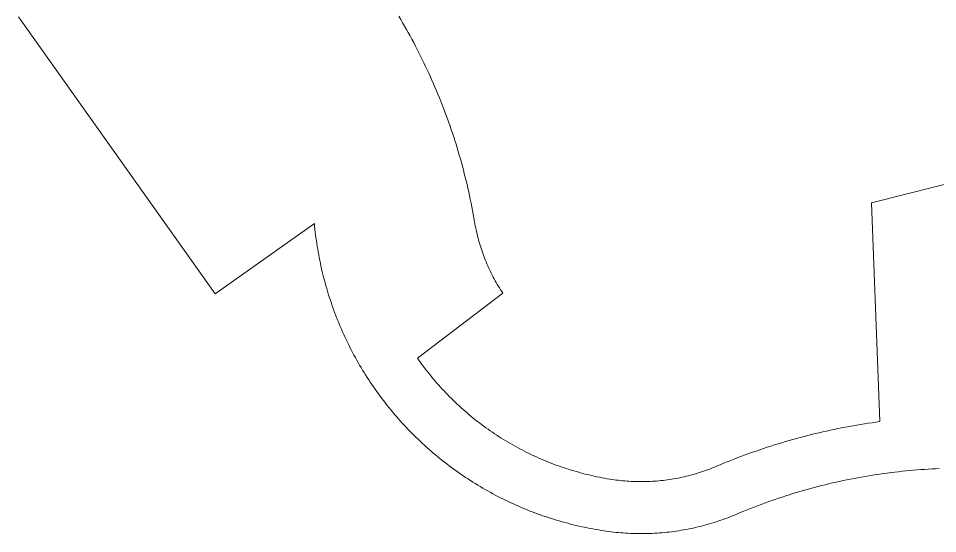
# Model space of a CAD drawing. Extents: x 294483 to 298733, y 6233899 to 6239242.
# Drawn here: x 295211 to 295511.4, y 6235512.1 to 6235680.6 of the extents above; entities that cross this region are included whole.
import ezdxf

# ---------------------------------------------------------------- set-up
doc = ezdxf.new("R2010")
doc.units = 0
doc.layers.add('Cadastre Land Parcels_SP_EXT', color=9, linetype='Continuous', lineweight=5)

msp = doc.modelspace()

# ---------------------------------------------------------------- linework, layer by layer
at = {"layer": 'Cadastre Land Parcels_SP_EXT', "linetype": 'Continuous'}
for points in [[(295211.0473, 6235681.05439), (295275.37235, 6235590.54279), (295307.75907, 6235613.56686), (295307.84731, 6235612.62877), (295307.94465, 6235611.69094), (295308.04951, 6235610.75329), (295308.16169, 6235609.81776), (295308.28129, 6235608.8824), (295308.41087, 6235607.94917), (295308.5462, 6235607.0162), (295308.68983, 6235606.08429), (295308.84256, 6235605.15362), (295309.00182, 6235604.22507), (295309.1693, 6235603.29766), (295309.34428, 6235602.37149), (295309.52749, 6235601.44745), (295309.71811, 6235600.52358), (295309.91703, 6235599.60183), (295310.12329, 6235598.68228), (295310.33785, 6235597.76389), (295310.55903, 6235596.84761), (295310.78835, 6235595.93346), (295311.02517, 6235595.02257), (295311.271, 6235594.11178), (295311.52345, 6235593.20416), (295311.78332, 6235592.29769), (295312.05221, 6235591.39343), (295312.32684, 6235590.49226), (295312.60976, 6235589.59321), (295312.90003, 6235588.69734), (295313.19939, 6235587.80262), (295313.50449, 6235586.91108), (295313.81789, 6235586.02166), (295314.13774, 6235585.13542), (295314.46669, 6235584.25129), (295314.80218, 6235583.37133), (295315.14429, 6235582.49348), (295315.49462, 6235581.61783), (295315.85316, 6235580.74528), (295316.21824, 6235579.87591), (295316.58986, 6235579.01167), (295316.96969, 6235578.14857), (295317.35702, 6235577.28865), (295317.75081, 6235576.43183), (295318.15193, 6235575.58012), (295318.56056, 6235574.73054), (295318.97651, 6235573.88414), (295319.39901, 6235573.04189), (295319.82884, 6235572.2037), (295320.26529, 6235571.36772), (295320.70995, 6235570.53589), (295321.16027, 6235569.70812), (295321.61801, 6235568.88548), (295322.08308, 6235568.06505), (295322.55469, 6235567.24868), (295323.03372, 6235566.43646), (295323.5184, 6235565.62937), (295324.0105, 6235564.82536), (295324.50994, 6235564.02551), (295325.0159, 6235563.23078), (295325.52762, 6235562.43914), (295326.04666, 6235561.65175), (295326.57224, 6235560.87036), (295327.10435, 6235560.09215), (295327.643, 6235559.318), (295328.18819, 6235558.54995), (295328.74071, 6235557.78508), (295329.29809, 6235557.02533), (295329.8628, 6235556.27167), (295330.43326, 6235555.52111), (295331.01024, 6235554.77567), (295331.59368, 6235554.03633), (295332.18374, 6235553.30007), (295332.77866, 6235552.56895), (295333.38083, 6235551.84497), (295333.98953, 6235551.12409), (295334.60317, 6235550.4093), (295335.22327, 6235549.69955), (295335.84902, 6235548.99501), (295336.48051, 6235548.2955), (295337.11853, 6235547.60112), (295337.76221, 6235546.91283), (295338.41155, 6235546.23055), (295339.06653, 6235545.55251), (295339.72806, 6235544.88047), (295340.39452, 6235544.21356), (295341.06576, 6235543.55275), (295341.74345, 6235542.89803), (295342.42609, 6235542.24834), (295343.11517, 6235541.60475), (295343.80902, 6235540.96734), (295344.50862, 6235540.33594), (295345.21307, 6235539.70957), (295345.92238, 6235539.08939), (295346.63823, 6235538.47521), (295347.35796, 6235537.86713), (295348.08344, 6235537.26514), (295348.81377, 6235536.66925), (295349.54888, 6235536.08043), (295350.28884, 6235535.49664), (295351.03445, 6235534.92), (295351.78413, 6235534.3484), (295352.53947, 6235533.78484), (295353.29877, 6235533.22631), (295354.06285, 6235532.67494), (295354.83187, 6235532.12957), (295355.60478, 6235531.59127), (295356.38264, 6235531.0581), (295357.16527, 6235530.53296), (295357.95187, 6235530.01383), (295358.74253, 6235529.50177), (295359.53877, 6235528.9958), (295360.33826, 6235528.49689), (295361.14165, 6235528.00506), (295361.94989, 6235527.5202), (295362.7614, 6235527.04047), (295363.5776, 6235526.56974), (295364.39706, 6235526.10405), (295365.22209, 6235525.64649), (295366.0495, 6235525.19484), (295366.88088, 6235524.75239), (295367.71545, 6235524.31487), (295368.55488, 6235523.8854), (295369.3966, 6235523.46202), (295370.24221, 6235523.04659), (295371.09276, 6235522.63735), (295371.94561, 6235522.23703), (295372.80164, 6235521.84174), (295373.66077, 6235521.45555), (295374.52386, 6235521.07634), (295375.38935, 6235520.70322), (295376.25792, 6235520.33902), (295377.13056, 6235519.98092), (295378.00549, 6235519.63086), (295378.88361, 6235519.28681), (295379.76402, 6235518.95176), (295380.64761, 6235518.62369), (295381.53429, 6235518.30278), (295382.42327, 6235517.99079), (295383.31473, 6235517.68383), (295384.20839, 6235517.3858), (295385.10602, 6235517.09492), (295386.00516, 6235516.81296), (295386.90668, 6235516.53613), (295387.81041, 6235516.26919), (295388.71574, 6235516.00931), (295389.62415, 6235515.75642), (295390.53406, 6235515.51147), (295391.44636, 6235515.27359), (295392.36007, 6235515.04472), (295393.27617, 6235514.82186), (295394.19457, 6235514.608), (295395.11526, 6235514.4021), (295396.03657, 6235514.20317), (295396.95938, 6235514.01326), (295397.88378, 6235513.82935), (295398.81039, 6235513.65445), (295399.7377, 6235513.4875), (295400.66652, 6235513.32665), (295401.59675, 6235513.17569), (295402.37903, 6235513.05132), (295403.16183, 6235512.93595), (295403.94543, 6235512.82757), (295404.73123, 6235512.72722), (295405.51695, 6235512.63386), (295406.30409, 6235512.55038), (295407.09192, 6235512.47194), (295407.88038, 6235512.40349), (295408.66954, 6235512.34192), (295409.46021, 6235512.28848), (295410.2507, 6235512.24193), (295411.04181, 6235512.2043), (295411.83282, 6235512.17364), (295412.62358, 6235512.152), (295413.41504, 6235512.13725), (295414.20712, 6235512.13054), (295414.99822, 6235512.13169), (295415.79004, 6235512.14087), (295416.58159, 6235512.15704), (295417.37305, 6235512.18212), (295418.16433, 6235512.2141), (295418.95455, 6235512.25509), (295419.7446, 6235512.30402), (295420.53456, 6235512.35888), (295421.32346, 6235512.42371), (295422.11227, 6235512.49447), (295422.90002, 6235512.57414), (295423.6868, 6235512.6608), (295424.4726, 6235512.75637), (295425.25735, 6235512.85893), (295426.04192, 6235512.96934), (295426.82472, 6235513.08674), (295427.60647, 6235513.21411), (295428.38644, 6235513.34732), (295429.16545, 6235513.48856), (295429.9434, 6235513.63767), (295430.71957, 6235513.79464), (295431.4939, 6235513.95867), (295432.26637, 6235514.13154), (295433.03786, 6235514.31032), (295433.80592, 6235514.49803), (295434.57379, 6235514.69263), (295435.33902, 6235514.89623), (295436.10239, 6235515.10567), (295436.86311, 6235515.32306), (295437.62286, 6235515.54839), (295438.37916, 6235515.78159), (295439.1337, 6235516.02071), (295439.88629, 6235516.26874), (295440.63544, 6235516.52358), (295441.38282, 6235516.78646), (295442.12756, 6235517.05623), (295442.86875, 6235517.33386), (295443.60819, 6235517.61741), (295444.34409, 6235517.90979), (295445.07742, 6235518.20818), (295445.80723, 6235518.5154), (295446.92949, 6235518.98727), (295448.05353, 6235519.45322), (295449.1818, 6235519.91229), (295450.31281, 6235520.3634), (295451.44647, 6235520.80666), (295452.58349, 6235521.24302), (295453.72245, 6235521.67249), (295454.86477, 6235522.0941), (295456.00982, 6235522.50777), (295457.15744, 6235522.91551), (295458.30779, 6235523.31539), (295459.45912, 6235523.70732), (295460.61469, 6235524.09139), (295461.77211, 6235524.46848), (295462.93218, 6235524.83878), (295464.09491, 6235525.20112), (295465.25948, 6235525.55551), (295466.42662, 6235525.90204), (295467.59562, 6235526.24256), (295468.76726, 6235526.57425), (295469.94076, 6235526.89807), (295471.11602, 6235527.21589), (295472.29403, 6235527.52488), (295473.4738, 6235527.82689), (295474.65534, 6235528.12095), (295475.83882, 6235528.40715), (295477.02318, 6235528.68646), (295478.2094, 6235528.95773), (295479.39827, 6235529.22122), (295480.58899, 6235529.47571), (295481.78069, 6235529.72428), (295482.97424, 6235529.96489), (295484.16955, 6235530.19765), (295485.36584, 6235530.42343), (295486.56407, 6235530.63931), (295487.76319, 6235530.84928), (295488.96416, 6235531.0513), (295490.16531, 6235531.24536), (295491.36919, 6235531.4306), (295492.57308, 6235531.60974), (295493.77891, 6235531.78004), (295494.98491, 6235531.94337), (295496.19268, 6235532.09883), (295497.40143, 6235532.24529), (295498.61043, 6235532.38485), (295499.82121, 6235532.51647), (295501.03216, 6235532.64111), (295502.24409, 6235532.75585), (295503.45619, 6235532.86459), (295504.66935, 6235532.96546), (295505.88348, 6235533.05733), (295507.0977, 6235533.14231), (295508.31298, 6235533.21827), (295509.52843, 6235533.28735), (295510.74407, 6235533.34945), (295511.96067, 6235533.40253)], [(295335.3343, 6235681.31471), (295335.96968, 6235680.2473), (295336.59675, 6235679.17565), (295337.21649, 6235678.1009), (295337.83138, 6235677.02113), (295338.43716, 6235675.93808), (295339.03729, 6235674.85), (295339.63001, 6235673.75874), (295340.21539, 6235672.66438), (295340.79423, 6235671.56588), (295341.36654, 6235670.46322), (295341.93054, 6235669.35748), (295342.4873, 6235668.24758), (295343.03823, 6235667.1345), (295343.58095, 6235666.01833), (295344.11721, 6235664.898), (295344.64606, 6235663.77353), (295345.1674, 6235662.64791), (295345.6815, 6235661.51716), (295346.18906, 6235660.38332), (295346.68831, 6235659.24631), (295347.18015, 6235658.10717), (295347.66554, 6235656.96379), (295348.1435, 6235655.81741), (295348.61317, 6235654.66882), (295349.07638, 6235653.51608), (295349.53218, 6235652.36113), (295349.97976, 6235651.20212), (295350.42072, 6235650.04196), (295350.85346, 6235648.87862), (295351.27887, 6235647.71113), (295351.69766, 6235646.54151), (295352.10823, 6235645.37075), (295352.51138, 6235644.19584), (295352.90719, 6235643.01881), (295353.29471, 6235641.8386), (295353.67489, 6235640.65618), (295354.04845, 6235639.4727), (295354.41379, 6235638.28604), (295354.77084, 6235637.0962), (295355.12143, 6235635.90521), (295355.46372, 6235634.71104), (295355.79859, 6235633.51581), (295356.12515, 6235632.31828), (295356.44439, 6235631.11767), (295356.7562, 6235629.91493), (295357.0598, 6235628.71104), (295357.35518, 6235627.50495), (295357.64474, 6235626.29771), (295357.9244, 6235625.08835), (295358.19743, 6235623.87678), (295358.46234, 6235622.663), (295358.71975, 6235621.44816), (295358.96893, 6235620.23111), (295359.21061, 6235619.01292), (295359.44407, 6235617.79455), (295359.6702, 6235616.57308), (295359.88883, 6235615.35038), (295360.09844, 6235614.12653), (295360.21575, 6235613.45167), (295360.34215, 6235612.77902), (295360.4743, 6235612.10654), (295360.61474, 6235611.43619), (295360.76253, 6235610.76804), (295360.91781, 6235610.10095), (295361.08211, 6235609.43607), (295361.25224, 6235608.77234), (295361.43058, 6235608.11276), (295361.61635, 6235607.45336), (295361.80865, 6235606.79608), (295362.01005, 6235606.141), (295362.21798, 6235605.48902), (295362.43334, 6235604.83924), (295362.65532, 6235604.1915), (295362.88551, 6235603.54597), (295363.12224, 6235602.90361), (295363.36798, 6235602.26541), (295363.61956, 6235601.62826), (295363.87846, 6235600.9943), (295364.14399, 6235600.36352), (295364.41685, 6235599.73477), (295364.69792, 6235599.11025), (295364.98562, 6235598.48989), (295365.27977, 6235597.87157), (295365.58054, 6235597.25642), (295365.88873, 6235596.64445), (295366.20505, 6235596.03654), (295366.52711, 6235595.43279), (295366.8558, 6235594.83319), (295367.19093, 6235594.23571), (295367.53349, 6235593.64229), (295367.88258, 6235593.05311), (295368.239, 6235592.46799), (295368.60116, 6235591.888), (295368.96986, 6235591.3111), (295369.3451, 6235590.73835), (295341.41698, 6235569.54771), (295341.91694, 6235568.8384), (295342.42176, 6235568.13315), (295342.934, 6235567.43206), (295343.45189, 6235566.73706), (295343.97712, 6235566.04524), (295344.50809, 6235565.35845), (295345.04559, 6235564.67785), (295345.58875, 6235564.00025), (295346.13765, 6235563.32883), (295346.69388, 6235562.66245), (295347.25576, 6235562.00128), (295347.8233, 6235561.34417), (295348.39658, 6235560.69413), (295348.9756, 6235560.04719), (295349.56186, 6235559.40642), (295350.15298, 6235558.77166), (295350.74985, 6235558.14203), (295351.35236, 6235557.51752), (295351.96053, 6235556.89901), (295352.57444, 6235556.28466), (295353.19401, 6235555.67746), (295353.81923, 6235555.0753), (295354.4493, 6235554.47923), (295355.08503, 6235553.88917), (295355.72562, 6235553.30325), (295356.37275, 6235552.72547), (295357.02464, 6235552.15175), (295357.68148, 6235551.58501), (295358.34309, 6235551.02445), (295359.01036, 6235550.46893), (295359.68328, 6235549.92056), (295360.36026, 6235549.37722), (295361.04201, 6235548.84193), (295361.72871, 6235548.3107), (295362.42018, 6235547.78653), (295363.1165, 6235547.26943), (295363.81848, 6235546.75745), (295364.52435, 6235546.25352), (295365.23436, 6235545.7547), (295365.94915, 6235545.26287), (295366.6688, 6235544.77713), (295367.39162, 6235544.29845), (295368.12001, 6235543.82578), (295368.85247, 6235543.36027), (295369.58899, 6235542.90174), (295370.32939, 6235542.4493), (295371.07465, 6235542.00383), (295371.82309, 6235541.56553), (295372.57551, 6235541.1342), (295373.33279, 6235540.70897), (295374.09324, 6235540.29071), (295374.85758, 6235539.87961), (295375.62519, 6235539.47549), (295376.39678, 6235539.07835), (295377.17234, 6235538.68836), (295377.95099, 6235538.30535), (295378.73291, 6235537.93038), (295379.51881, 6235537.56044), (295380.3078, 6235537.19951), (295381.09996, 6235536.84468), (295381.89531, 6235536.4978), (295382.69375, 6235536.15798), (295383.49545, 6235535.82523), (295384.29946, 6235535.49946), (295385.10655, 6235535.18279), (295385.91683, 6235534.87106), (295386.73108, 6235534.56835), (295387.54683, 6235534.2727), (295388.36488, 6235533.98509), (295389.1862, 6235533.7034), (295390.00972, 6235533.42983), (295390.83563, 6235533.16421), (295391.66463, 6235532.90566), (295392.49522, 6235532.65506), (295393.32802, 6235532.41241), (295394.16321, 6235532.17692), (295395.00148, 6235531.94831), (295395.84047, 6235531.72881), (295396.68184, 6235531.51522), (295397.52541, 6235531.31064), (295398.37049, 6235531.11313), (295399.21716, 6235530.92357), (295400.06604, 6235530.74098), (295400.91562, 6235530.56741), (295401.7675, 6235530.40082), (295402.62088, 6235530.24226), (295403.47585, 6235530.09068), (295404.33135, 6235529.94802), (295405.01964, 6235529.83955), (295405.70934, 6235529.73912), (295406.39984, 6235529.6446), (295407.09175, 6235529.56015), (295407.78436, 6235529.48163), (295408.4776, 6235529.41202), (295409.17145, 6235529.34851), (295409.86601, 6235529.29489), (295410.56128, 6235529.24728), (295411.25636, 6235529.20762), (295411.95287, 6235529.17591), (295412.64928, 6235529.15117), (295413.34552, 6235529.13545), (295414.04246, 6235529.12565), (295414.73914, 6235529.12573), (295415.43565, 6235529.13192), (295416.13286, 6235529.14693), (295416.82909, 6235529.16805), (295417.52515, 6235529.19799), (295418.22104, 6235529.23588), (295418.91683, 6235529.27979), (295419.61148, 6235529.33358), (295420.30525, 6235529.39338), (295420.99883, 6235529.4621), (295421.69136, 6235529.53772), (295422.3838, 6235529.62234), (295423.07439, 6235529.71288), (295423.76391, 6235529.81234), (295424.45343, 6235529.91781), (295425.14013, 6235530.03309), (295425.82674, 6235530.15437), (295426.51158, 6235530.28254), (295427.19457, 6235530.41972), (295427.8765, 6235530.5637), (295428.55666, 6235530.71669), (295429.23497, 6235530.8756), (295429.91151, 6235531.04246), (295430.58628, 6235531.21613), (295431.25911, 6235531.3988), (295431.93017, 6235531.58739), (295432.59779, 6235531.78384), (295433.26435, 6235531.98824), (295433.92834, 6235532.19953), (295434.59049, 6235532.41877), (295435.24918, 6235532.64385), (295435.90602, 6235532.87793), (295436.56022, 6235533.11784), (295437.21184, 6235533.3657), (295437.86074, 6235533.62142), (295438.50618, 6235533.88306), (295439.14907, 6235534.15257), (295440.31144, 6235534.64219), (295441.47654, 6235535.12493), (295442.6443, 6235535.60078), (295443.81462, 6235536.06974), (295444.98768, 6235536.53075), (295446.16409, 6235536.98486), (295447.34404, 6235537.43112), (295448.52584, 6235537.87146), (295449.7102, 6235538.30393), (295450.8981, 6235538.72846), (295452.08776, 6235539.1461), (295453.28008, 6235539.55676), (295454.47504, 6235539.96061), (295455.67186, 6235540.35652), (295456.87212, 6235540.74448), (295458.07336, 6235541.12554), (295459.27804, 6235541.49981), (295460.48457, 6235541.86604), (295461.69297, 6235542.22537), (295462.90392, 6235542.57685), (295464.11761, 6235542.92037), (295465.33306, 6235543.25798), (295466.55029, 6235543.58667), (295467.76945, 6235543.90846), (295468.99039, 6235544.22231), (295470.21388, 6235544.52926), (295471.43932, 6235544.82827), (295472.66564, 6235545.12039), (295473.8947, 6235545.40455), (295475.12473, 6235545.68086), (295476.35653, 6235545.95018), (295477.58939, 6235546.21156), (295478.82481, 6235546.46605), (295480.06129, 6235546.71258), (295481.29963, 6235546.95028), (295482.53893, 6235547.18198), (295483.78001, 6235547.40573), (295485.02214, 6235547.62161), (295486.26604, 6235547.83052), (295487.51091, 6235548.0305), (295488.75684, 6235548.22351), (295490.00454, 6235548.40866), (295491.2525, 6235548.58682), (295492.50215, 6235548.75704), (295489.80473, 6235620.29295), (295617.47876, 6235652.53515)], [(295617.47884, 6235652.53515), (295489.80473, 6235620.29286), (295492.50223, 6235548.75704), (295491.2525, 6235548.58682), (295490.00463, 6235548.40866), (295488.75684, 6235548.22351), (295487.511, 6235548.03042), (295486.26604, 6235547.83043), (295485.02214, 6235547.62152), (295483.78001, 6235547.40573), (295482.53893, 6235547.18189), (295481.29963, 6235546.9502), (295480.06138, 6235546.71258), (295478.8249, 6235546.46605), (295477.58939, 6235546.21156), (295476.35662, 6235545.95009), (295475.12473, 6235545.68077), (295473.8947, 6235545.40455), (295472.66573, 6235545.12039), (295471.43932, 6235544.82827), (295470.21397, 6235544.52926), (295468.99039, 6235544.22231), (295467.76945, 6235543.90837), (295466.55038, 6235543.58667), (295465.33306, 6235543.25798), (295464.11761, 6235542.92037), (295462.90401, 6235542.57676), (295461.69297, 6235542.22537), (295460.48466, 6235541.86604), (295459.27813, 6235541.49972), (295458.07336, 6235541.12554), (295456.87212, 6235540.74448), (295455.67186, 6235540.35652), (295454.47504, 6235539.96061), (295453.28017, 6235539.55676), (295452.08776, 6235539.1461), (295450.8981, 6235538.72846), (295449.7102, 6235538.30385), (295448.52584, 6235537.87146), (295447.34413, 6235537.43112), (295446.16418, 6235536.98486), (295444.98768, 6235536.53075), (295443.81471, 6235536.06974), (295442.6443, 6235535.60078), (295441.47663, 6235535.12493), (295440.31152, 6235534.64219), (295439.14907, 6235534.15257), (295438.50627, 6235533.88306), (295437.86074, 6235533.62142), (295437.21184, 6235533.3657), (295436.5603, 6235533.11784), (295435.90602, 6235532.87793), (295435.24918, 6235532.64385), (295434.59049, 6235532.41877), (295433.92834, 6235532.19953), (295433.26444, 6235531.98824), (295432.59779, 6235531.78384), (295431.93026, 6235531.58739), (295431.25911, 6235531.3988), (295430.58628, 6235531.21613), (295429.9116, 6235531.04238), (295429.23506, 6235530.8756), (295428.55666, 6235530.71669), (295427.87659, 6235530.5637), (295427.19457, 6235530.41963), (295426.51158, 6235530.28254), (295425.82683, 6235530.15437), (295425.14022, 6235530.03309), (295424.45343, 6235529.91772), (295423.764, 6235529.81234), (295423.07439, 6235529.71288), (295422.3838, 6235529.62234), (295421.69145, 6235529.53772), (295420.99883, 6235529.4621), (295420.30534, 6235529.39338), (295419.61157, 6235529.33358), (295418.91683, 6235529.27979), (295418.22113, 6235529.23588), (295417.52524, 6235529.19799), (295416.82918, 6235529.16796), (295416.13294, 6235529.14693), (295415.43573, 6235529.13183), (295414.73914, 6235529.12573), (295414.04246, 6235529.12565), (295413.34552, 6235529.13536), (295412.64937, 6235529.15117), (295411.95296, 6235529.17591), (295411.25636, 6235529.20753), (295410.56128, 6235529.24728), (295409.8661, 6235529.29489), (295409.17154, 6235529.34851), (295408.4776, 6235529.41202), (295407.78436, 6235529.48163), (295407.09175, 6235529.56007), (295406.39984, 6235529.6446), (295405.70943, 6235529.73912), (295405.01964, 6235529.83955), (295404.33135, 6235529.94802), (295403.47585, 6235530.09059), (295402.62097, 6235530.24217), (295401.76759, 6235530.40082), (295400.91571, 6235530.56741), (295400.06612, 6235530.74098), (295399.21716, 6235530.92348), (295398.37058, 6235531.11304), (295397.52541, 6235531.31064), (295396.68184, 6235531.51522), (295395.84056, 6235531.72872), (295395.00157, 6235531.94831), (295394.16321, 6235532.17683), (295393.32802, 6235532.41241), (295392.49522, 6235532.65498), (295391.66472, 6235532.90558), (295390.83563, 6235533.16421), (295390.00981, 6235533.42983), (295389.1862, 6235533.7034), (295388.36497, 6235533.985), (295387.54692, 6235534.2727), (295386.73117, 6235534.56835), (295385.91683, 6235534.87106), (295385.10655, 6235535.1827), (295384.29946, 6235535.49946), (295383.49545, 6235535.82523), (295382.69384, 6235536.15798), (295381.89531, 6235536.4978), (295381.09996, 6235536.84468), (295380.3078, 6235537.19951), (295379.51881, 6235537.56044), (295378.73291, 6235537.93029), (295377.95108, 6235538.30526), (295377.17234, 6235538.68827), (295376.39678, 6235539.07835), (295375.62519, 6235539.4754), (295374.85767, 6235539.87952), (295374.09324, 6235540.29071), (295373.33279, 6235540.70897), (295372.5756, 6235541.1342), (295371.82318, 6235541.56553), (295371.07474, 6235542.00383), (295370.32948, 6235542.44921), (295369.58899, 6235542.90174), (295368.85256, 6235543.36018), (295368.1201, 6235543.82578), (295367.39162, 6235544.29836), (295366.6688, 6235544.77713), (295365.94924, 6235545.26287), (295365.23436, 6235545.75461), (295364.52443, 6235546.25352), (295363.81848, 6235546.75745), (295363.1165, 6235547.26943), (295362.42018, 6235547.78653), (295361.72871, 6235548.3107), (295361.0421, 6235548.84184), (295360.36035, 6235549.37714), (295359.68337, 6235549.92056), (295359.01036, 6235550.46893), (295358.34309, 6235551.02445), (295357.68148, 6235551.58501), (295357.02473, 6235552.15166), (295356.37275, 6235552.72538), (295355.72571, 6235553.30325), (295355.08503, 6235553.88917), (295354.4493, 6235554.47914), (295353.81923, 6235555.07521), (295353.19401, 6235555.67737), (295352.57444, 6235556.28466), (295351.96062, 6235556.89901), (295351.35236, 6235557.51743), (295350.74985, 6235558.14203), (295350.15307, 6235558.77166), (295349.56195, 6235559.40633), (295348.9756, 6235560.04719), (295348.39667, 6235560.69405), (295347.82339, 6235561.34408), (295347.25576, 6235562.00128), (295346.69388, 6235562.66245), (295346.13765, 6235563.32883), (295345.58884, 6235564.00025), (295345.04559, 6235564.67776), (295344.50818, 6235565.35845), (295343.97721, 6235566.04515), (295343.45189, 6235566.73706), (295342.934, 6235567.43206), (295342.42185, 6235568.13315), (295341.91694, 6235568.8384), (295341.41698, 6235569.54771), (295369.34519, 6235590.73835), (295368.96995, 6235591.3111), (295368.60125, 6235591.88791), (295368.23909, 6235592.46799), (295367.88258, 6235593.05302), (295367.53349, 6235593.64229), (295367.19093, 6235594.23562), (295366.8558, 6235594.83319), (295366.5272, 6235595.43279), (295366.20514, 6235596.03654), (295365.88873, 6235596.64436), (295365.58063, 6235597.25642), (295365.27986, 6235597.87157), (295364.98562, 6235598.48981), (295364.69801, 6235599.11025), (295364.41693, 6235599.73477), (295364.14399, 6235600.36343), (295363.87855, 6235600.9943), (295363.61956, 6235601.62826), (295363.36807, 6235602.26532), (295363.12224, 6235602.90361), (295362.88551, 6235603.54597), (295362.65532, 6235604.1915), (295362.43342, 6235604.83915), (295362.21807, 6235605.48902), (295362.01005, 6235606.141), (295361.80865, 6235606.79608), (295361.61635, 6235607.45336), (295361.43058, 6235608.11276), (295361.25233, 6235608.77234), (295361.0822, 6235609.43607), (295360.9179, 6235610.10095), (295360.76261, 6235610.76795), (295360.61474, 6235611.43619), (295360.47438, 6235612.10654), (295360.34215, 6235612.77902), (295360.21575, 6235613.45167), (295360.09844, 6235614.12645), (295359.88892, 6235615.35038), (295359.6702, 6235616.57299), (295359.44416, 6235617.79455), (295359.2107, 6235619.01292), (295358.96893, 6235620.23111), (295358.71975, 6235621.44816), (295358.46234, 6235622.663), (295358.19752, 6235623.87669), (295357.9244, 6235625.08826), (295357.64474, 6235626.29771), (295357.35518, 6235627.50495), (295357.05989, 6235628.71104), (295356.75629, 6235629.91493), (295356.44447, 6235631.11767), (295356.12524, 6235632.31828), (295355.79859, 6235633.51572), (295355.46372, 6235634.71104), (295355.12143, 6235635.90521), (295354.77092, 6235637.09611), (295354.41379, 6235638.28595), (295354.04845, 6235639.4727), (295353.67489, 6235640.65618), (295353.2948, 6235641.83851), (295352.90719, 6235643.01881), (295352.51146, 6235644.19584), (295352.10823, 6235645.37075), (295351.69774, 6235646.54151), (295351.27887, 6235647.71113), (295350.85346, 6235648.87862), (295350.42072, 6235650.04196), (295349.97976, 6235651.20212), (295349.53218, 6235652.36113), (295349.07638, 6235653.51599), (295348.61326, 6235654.66873), (295348.1435, 6235655.81732), (295347.66554, 6235656.96379), (295347.18024, 6235658.10708), (295346.68831, 6235659.24631), (295346.18906, 6235660.38332), (295345.68159, 6235661.51716), (295345.16749, 6235662.64791), (295344.64606, 6235663.77353), (295344.11721, 6235664.898), (295343.58104, 6235666.01833), (295343.03823, 6235667.1345), (295342.4873, 6235668.24749), (295341.93063, 6235669.35748), (295341.36654, 6235670.46322), (295340.79423, 6235671.56588), (295340.21547, 6235672.66438), (295339.63009, 6235673.75874), (295339.03738, 6235674.85), (295338.43725, 6235675.93808), (295337.83138, 6235677.02104), (295337.21649, 6235678.1009), (295336.59684, 6235679.17565), (295335.96968, 6235680.24721), (295335.33439, 6235681.31471)]]:
    msp.add_lwpolyline(points, dxfattribs=at)

doc.saveas('drawing.dxf')
